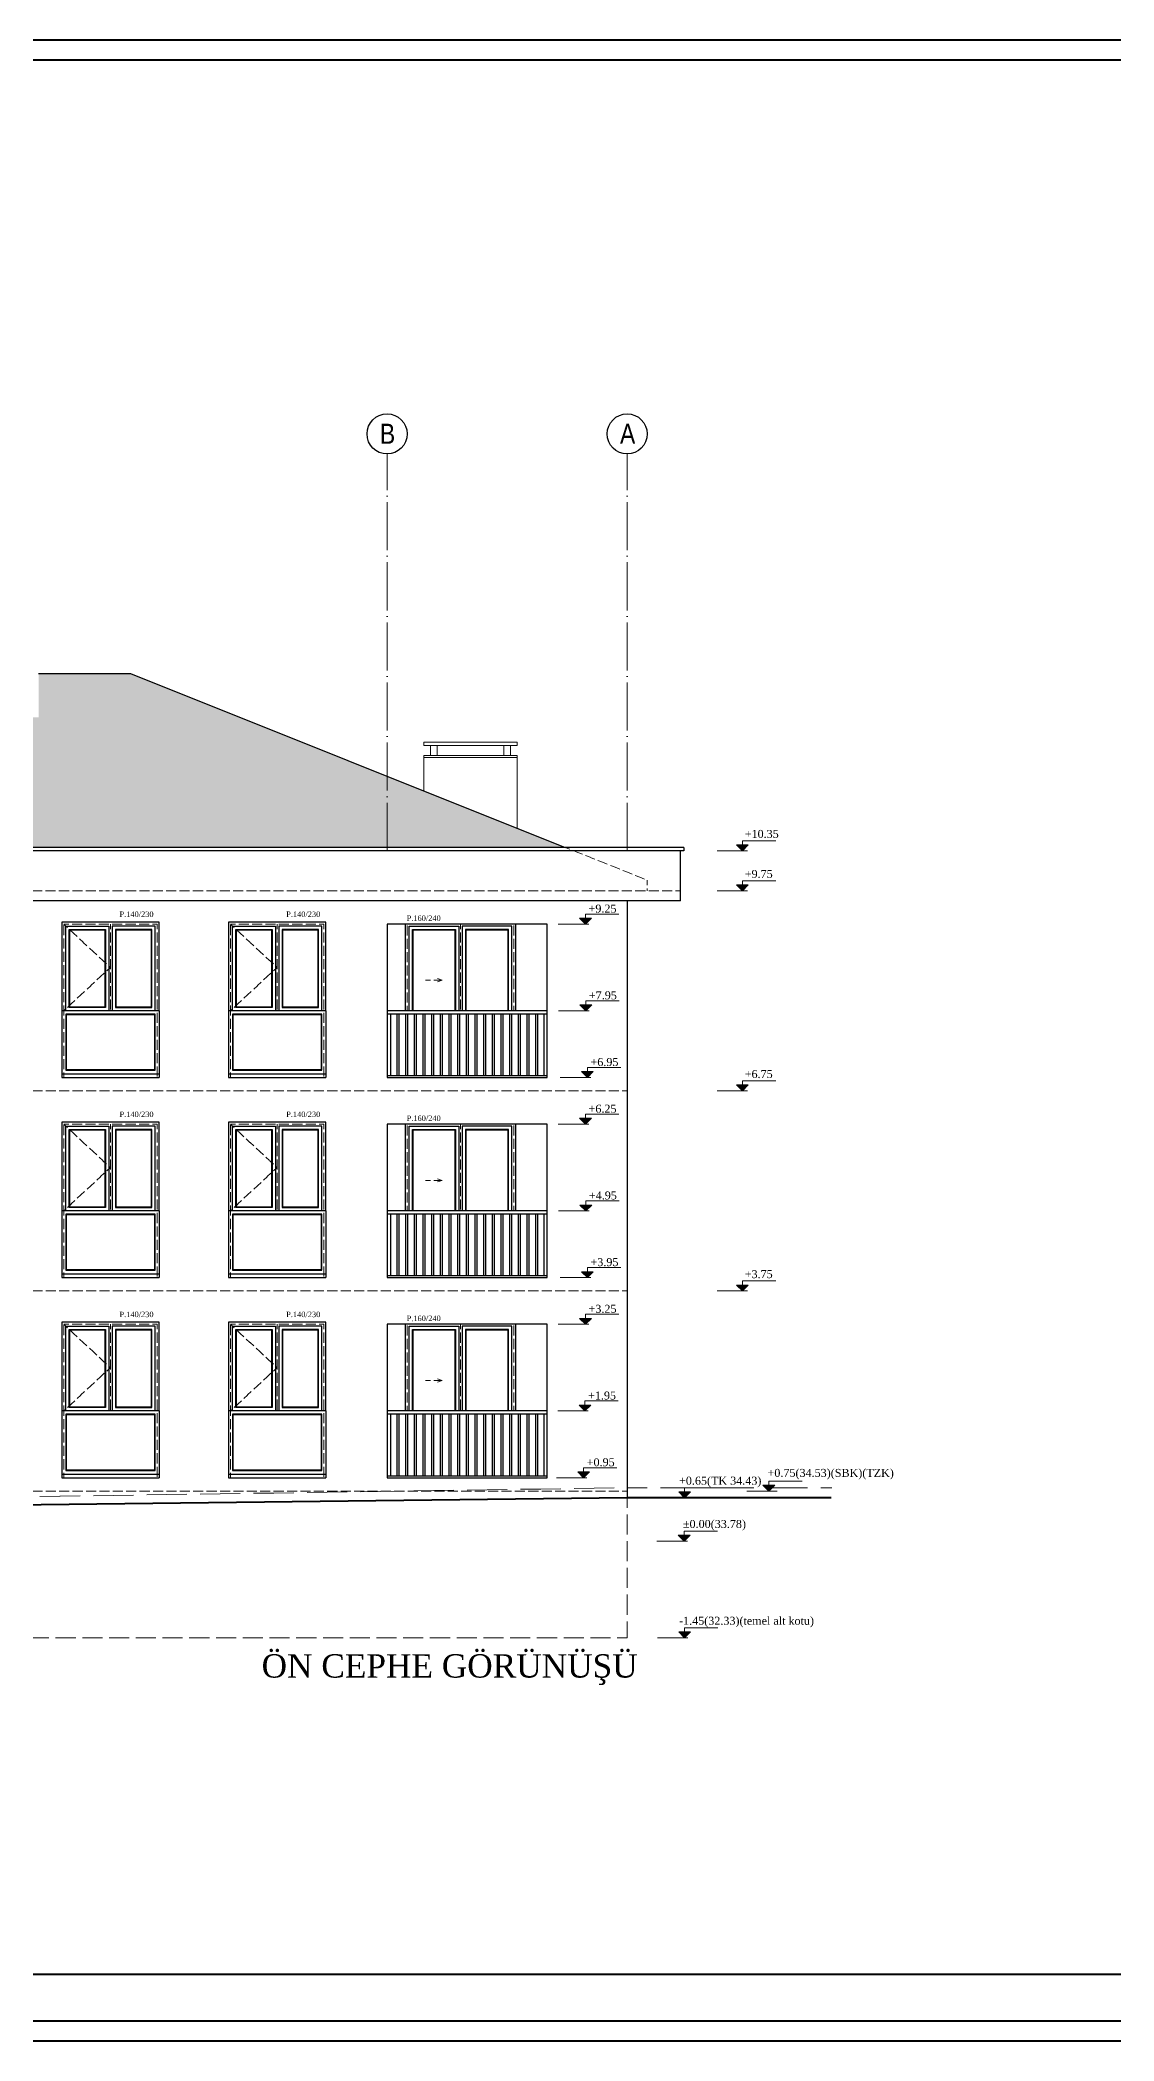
# Model space of a CAD drawing. Header units: millimetres. Extents: x 11587 to 81192, y -36083 to -25300.
# Drawn here: x 61870 to 63481, y -28300 to -25300 of the extents above; entities that cross this region are included whole.
import ezdxf

# ---------------------------------------------------------------- set-up
doc = ezdxf.new("R2010")
doc.units = ezdxf.units.MM
doc.linetypes.add('AKS', pattern=[30, 24, -3, 0, -3])
doc.linetypes.add('IZDUSUM1', pattern=[20, 7.5, -5, 7.5, 0])
for name, color, linetype, lineweight in [('rtm-aks balon', 20, 'Continuous', 25), ('rtm-aks balon yazı', 7, 'Continuous', 20), ('rtm-aks yeni', 7, 'AKS', 20), ('rtm-antet yazı-03', 233, 'Continuous', 30), ('rtm-antet-02', 140, 'Continuous', 40), ('rtm-cephe-03', 241, 'Continuous', 30), ('rtm-cephe-04', 33, 'Continuous', 25), ('rtm-izdusum-üst ince', 8, 'IZDUSUM1', 5), ('rtm-izdusum-üst kalın', 211, 'IZDUSUM1', 15), ('rtm-kesit katmanı-05', 153, 'Continuous', 20), ('rtm-mhl-yazı-malzeme', 253, 'Continuous', 13), ('rtm-sembol kot yazı', 7, 'Continuous', 20), ('rtm-symbol lvl', 242, 'Continuous', 20), ('rtm-tas_betonarme', 50, 'Continuous', 40)]:
    doc.layers.add(name, color=color, linetype=linetype, lineweight=lineweight)
doc.styles.add('A', font='times.ttf', dxfattribs={"height": 20})
doc.styles.add('AKSYAZI', font='ARIALN.TTF')
doc.styles.add('VAZ-OLCU', font='times.ttf', dxfattribs={"height": 60})

msp = doc.modelspace()

# ---------------------------------------------------------------- hatches: boundary and pattern name
at = {"layer": 'rtm-cephe-04'}
h = msp.add_hatch(dxfattribs=at)
h.set_pattern_fill('AR-RSHKE', color=256, scale=0.15, style=0)
h.set_pattern_definition([(0, (20976.216, -2965.256), (97.155, 45.72), [22.86, -19.05, 26.67, -11.43, 34.29, -15.24]), (0, (20999.076, -2963.35), (97.155, 45.72), [19.05, -72.39, 15.24, -22.86]), (0, (21044.796, -2968.113), (97.155, 45.72), [11.43, -118.11]), (90, (20976.216, -2965.256), (-32.385, 45.72), [43.815, -139.065]), (90, (20999.076, -2965.256), (-32.385, 45.72), [42.8625, -140.0175]), (90, (21018.126, -2965.256), (-32.385, 45.72), [40.005, -142.875]), (90, (21044.796, -2968.113), (-32.385, 45.72), [43.815, -139.065]), (90, (21056.226, -2968.113), (-32.385, 45.72), [43.815, -139.065]), (90, (21090.516, -2965.256), (-32.385, 45.72), [41.91, -140.97])])
h.paths.add_polyline_path([(62657.77, -26510.03), (62005.54, -26249.14), (61868.04, -26249.14), (61868.04, -26315.03), (61788.04, -26315.03), (61788.04, -26249.14), (61060.54, -26249.14), (61060.54, -26315.03), (60920.54, -26315.03), (60920.54, -26249.14), (60640.54, -26249.14), (60640.54, -26315.03), (60525.54, -26315.03), (60525.54, -26249.14), (59875.54, -26249.14), (59875.54, -26315.03), (59590.54, -26315.03), (59590.54, -26249.14), (58858.04, -26249.14), (58858.04, -26315.03), (58778.04, -26315.03), (58778.04, -26249.14), (58640.54, -26249.14), (57988.31, -26510.03)])
at = {"layer": 'rtm-symbol lvl'}
for points in [[(62914.47, -26506.19), (62923.31, -26515.03), (62932.15, -26506.19)], [(62914.47, -26506.19), (62923.31, -26515.03), (62932.15, -26506.19)], [(62914.47, -26566.19), (62923.31, -26575.03), (62932.15, -26566.19)], [(62914.47, -26566.19), (62923.31, -26575.03), (62932.15, -26566.19)], [(62679.18, -26616.19), (62688.02, -26625.03), (62696.86, -26616.19)], [(62679.18, -26616.19), (62688.02, -26625.03), (62696.86, -26616.19)], [(62679.7, -26746.19), (62688.54, -26755.03), (62697.38, -26746.19)], [(62679.7, -26746.19), (62688.54, -26755.03), (62697.38, -26746.19)], [(62682.08, -26846.19), (62690.92, -26855.03), (62699.76, -26846.19)], [(62682.08, -26846.19), (62690.92, -26855.03), (62699.76, -26846.19)], [(62914.47, -26866.19), (62923.31, -26875.03), (62932.15, -26866.19)], [(62914.47, -26866.19), (62923.31, -26875.03), (62932.15, -26866.19)], [(62679.18, -26916.19), (62688.02, -26925.03), (62696.86, -26916.19)], [(62679.18, -26916.19), (62688.02, -26925.03), (62696.86, -26916.19)], [(62679.7, -27046.19), (62688.54, -27055.03), (62697.38, -27046.19)], [(62679.7, -27046.19), (62688.54, -27055.03), (62697.38, -27046.19)], [(62682.08, -27146.19), (62690.92, -27155.03), (62699.76, -27146.19)], [(62682.08, -27146.19), (62690.92, -27155.03), (62699.76, -27146.19)], [(62914.47, -27166.19), (62923.31, -27175.03), (62932.15, -27166.19)], [(62914.47, -27166.19), (62923.31, -27175.03), (62932.15, -27166.19)], [(62679.18, -27216.19), (62688.02, -27225.03), (62696.86, -27216.19)], [(62679.18, -27216.19), (62688.02, -27225.03), (62696.86, -27216.19)], [(62678.43, -27346.19), (62687.27, -27355.03), (62696.11, -27346.19)], [(62678.43, -27346.19), (62687.27, -27355.03), (62696.11, -27346.19)], [(62676.47, -27446.19), (62685.31, -27455.03), (62694.15, -27446.19)], [(62676.47, -27446.19), (62685.31, -27455.03), (62694.15, -27446.19)], [(62827.93, -27476.19), (62836.77, -27485.03), (62845.61, -27476.19)], [(62827.93, -27476.19), (62836.77, -27485.03), (62845.61, -27476.19)], [(62954.11, -27466.19), (62962.95, -27475.03), (62971.79, -27466.19)], [(62954.11, -27466.19), (62962.95, -27475.03), (62971.79, -27466.19)], [(62827.25, -27541.19), (62836.09, -27550.03), (62844.93, -27541.19)], [(62827.25, -27541.19), (62836.09, -27550.03), (62844.93, -27541.19)], [(62827.93, -27686.19), (62836.77, -27695.03), (62845.61, -27686.19)], [(62827.93, -27686.19), (62836.77, -27695.03), (62845.61, -27686.19)]]:
    msp.add_hatch(color=256, dxfattribs=at).paths.add_polyline_path(points)

# ---------------------------------------------------------------- linework, layer by layer
at = {"layer": 'rtm-aks balon'}
for centre in [(62390.54, -25890.11), (62750.54, -25890.11)]:
    msp.add_circle(centre, 30, dxfattribs=at)
at = {"layer": 'rtm-aks yeni', "ltscale": 3}
for p, q in [((62390.54, -26515.03), (62390.54, -25920.11)), ((62750.54, -26515.03), (62750.54, -25920.11))]:
    msp.add_line(p, q, dxfattribs=at)
at = {"layer": 'rtm-antet-02'}
for points in [[(57226.59, -25299.55), (57226.59, -28299.55), (74226.59, -28299.55), (74226.59, -25299.55), (57226.59, -25299.55)], [(57256.59, -28199.55), (74196.59, -28199.55)]]:
    msp.add_lwpolyline(points, dxfattribs=at)
msp.add_lwpolyline([(57256.59, -25329.55), (57256.59, -28269.55), (74196.59, -28269.55), (74196.59, -25329.55)], close=True, dxfattribs=at)
at = {"layer": 'rtm-cephe-03'}
msp.add_line((62750.54, -26590.03), (62750.54, -27485.03), dxfattribs=at)
for points in [[(61868.04, -26249.14), (62005.54, -26249.14), (62657.77, -26510.03)], [(62835.54, -26510.03), (57810.54, -26510.03)], [(62835.54, -26515.03), (57810.54, -26515.03)], [(62830.54, -26590.03), (62830.54, -26515.03)], [(62835.54, -26510.03), (62835.54, -26515.03)], [(62830.54, -26590.03), (57815.54, -26590.03)]]:
    msp.add_lwpolyline(points, dxfattribs=at)
for points in [[(62630.54, -26625.03), (62390.54, -26625.03), (62390.54, -26855.03), (62630.54, -26855.03)], [(62630.54, -26925.03), (62390.54, -26925.03), (62390.54, -27155.03), (62630.54, -27155.03)], [(62630.54, -27225.03), (62390.54, -27225.03), (62390.54, -27455.03), (62630.54, -27455.03)]]:
    msp.add_lwpolyline(points, close=True, dxfattribs=at)
at = {"layer": 'rtm-cephe-04'}
for p, q in [((62048.54, -26850.03), (61902.54, -26850.03)), ((61902.54, -26850.03), (61902.54, -26855.03)), ((61902.54, -26855.03), (62048.54, -26855.03)), ((62048.54, -26850.03), (62048.54, -26855.03)), ((62298.54, -26850.03), (62152.54, -26850.03)), ((62152.54, -26850.03), (62152.54, -26855.03)), ((62152.54, -26855.03), (62298.54, -26855.03)), ((62298.54, -26850.03), (62298.54, -26855.03)), ((62048.54, -27150.03), (61902.54, -27150.03)), ((61902.54, -27150.03), (61902.54, -27155.03)), ((61902.54, -27155.03), (62048.54, -27155.03)), ((62048.54, -27150.03), (62048.54, -27155.03)), ((62298.54, -27150.03), (62152.54, -27150.03)), ((62152.54, -27150.03), (62152.54, -27155.03)), ((62152.54, -27155.03), (62298.54, -27155.03)), ((62298.54, -27150.03), (62298.54, -27155.03)), ((62048.54, -27450.03), (61902.54, -27450.03)), ((61902.54, -27450.03), (61902.54, -27455.03)), ((61902.54, -27455.03), (62048.54, -27455.03)), ((62048.54, -27450.03), (62048.54, -27455.03)), ((62298.54, -27450.03), (62152.54, -27450.03)), ((62152.54, -27450.03), (62152.54, -27455.03)), ((62152.54, -27455.03), (62298.54, -27455.03)), ((62298.54, -27450.03), (62298.54, -27455.03))]:
    msp.add_line(p, q, dxfattribs=at)
for points in [[(62048.54, -26755.03), (62048.54, -26622.03), (61902.54, -26622.03), (61902.54, -26755.03)], [(61908.54, -26755.03), (61908.54, -26628.03), (61973.04, -26628.03), (61973.04, -26755.03)], [(62042.54, -26755.03), (62042.54, -26628.03), (61978.04, -26628.03), (61978.04, -26755.03)], [(62298.54, -26755.03), (62298.54, -26622.03), (62152.54, -26622.03), (62152.54, -26755.03)], [(62158.54, -26755.03), (62158.54, -26628.03), (62223.04, -26628.03), (62223.04, -26755.03)], [(62292.54, -26755.03), (62292.54, -26628.03), (62228.04, -26628.03), (62228.04, -26755.03)], [(62417.54, -26625.03), (62417.54, -26755.03)], [(62423.54, -26755.03), (62423.54, -26628.03), (62498.04, -26628.03), (62498.04, -26755.03)], [(62428.54, -26755.03), (62428.54, -26633.03), (62493.04, -26633.03), (62493.04, -26755.03)], [(62577.54, -26755.03), (62577.54, -26628.03), (62503.04, -26628.03), (62503.04, -26755.03)], [(62572.54, -26755.03), (62572.54, -26633.03), (62508.04, -26633.03), (62508.04, -26755.03)], [(62583.54, -26755.03), (62583.54, -26625.03)], [(61902.54, -26755.03), (61902.54, -26850.03)], [(62048.54, -26755.03), (61902.54, -26755.03)], [(62048.54, -26755.03), (62048.54, -26850.03)], [(62152.54, -26755.03), (62152.54, -26850.03)], [(62298.54, -26755.03), (62152.54, -26755.03)], [(62298.54, -26755.03), (62298.54, -26850.03)], [(62630.54, -26755.03), (62390.54, -26755.03)], [(62630.54, -26760.03), (62390.54, -26760.03)], [(62395.54, -26760.03), (62395.54, -26852.03)], [(62405.04, -26760.03), (62405.04, -26852.03)], [(62408.04, -26760.03), (62408.04, -26852.03)], [(62418.04, -26760.03), (62418.04, -26852.03)], [(62421.04, -26760.03), (62421.04, -26852.03)], [(62431.04, -26760.03), (62431.04, -26852.03)], [(62434.04, -26760.03), (62434.04, -26852.03)], [(62444.04, -26760.03), (62444.04, -26852.03)], [(62447.04, -26760.03), (62447.04, -26852.03)], [(62457.04, -26760.03), (62457.04, -26852.03)], [(62460.04, -26760.03), (62460.04, -26852.03)], [(62470.04, -26760.03), (62470.04, -26852.03)], [(62473.04, -26760.03), (62473.04, -26852.03)], [(62483.04, -26760.03), (62483.04, -26852.03)], [(62486.04, -26760.03), (62486.04, -26852.03)], [(62496.04, -26760.03), (62496.04, -26852.03)], [(62499.04, -26760.03), (62499.04, -26852.03)], [(62509.04, -26760.03), (62509.04, -26852.03)], [(62512.04, -26760.03), (62512.04, -26852.03)], [(62522.04, -26760.03), (62522.04, -26852.03)], [(62525.04, -26760.03), (62525.04, -26852.03)], [(62535.04, -26760.03), (62535.04, -26852.03)], [(62538.04, -26760.03), (62538.04, -26852.03)], [(62548.04, -26760.03), (62548.04, -26852.03)], [(62551.04, -26760.03), (62551.04, -26852.03)], [(62561.04, -26760.03), (62561.04, -26852.03)], [(62564.04, -26760.03), (62564.04, -26852.03)], [(62574.04, -26760.03), (62574.04, -26852.03)], [(62577.04, -26760.03), (62577.04, -26852.03)], [(62587.04, -26760.03), (62587.04, -26852.03)], [(62590.04, -26760.03), (62590.04, -26852.03)], [(62600.04, -26760.03), (62600.04, -26852.03)], [(62603.04, -26760.03), (62603.04, -26852.03)], [(62613.04, -26760.03), (62613.04, -26852.03)], [(62616.04, -26760.03), (62616.04, -26852.03)], [(62625.54, -26760.03), (62625.54, -26852.03)], [(62390.54, -26852.03), (62630.54, -26852.03)], [(62048.54, -27055.03), (62048.54, -26922.03), (61902.54, -26922.03), (61902.54, -27055.03)], [(61908.54, -27055.03), (61908.54, -26928.03), (61973.04, -26928.03), (61973.04, -27055.03)], [(62042.54, -27055.03), (62042.54, -26928.03), (61978.04, -26928.03), (61978.04, -27055.03)], [(62298.54, -27055.03), (62298.54, -26922.03), (62152.54, -26922.03), (62152.54, -27055.03)], [(62158.54, -27055.03), (62158.54, -26928.03), (62223.04, -26928.03), (62223.04, -27055.03)], [(62292.54, -27055.03), (62292.54, -26928.03), (62228.04, -26928.03), (62228.04, -27055.03)], [(62417.54, -26925.03), (62417.54, -27055.03)], [(62423.54, -27055.03), (62423.54, -26928.03), (62498.04, -26928.03), (62498.04, -27055.03)], [(62428.54, -27055.03), (62428.54, -26933.03), (62493.04, -26933.03), (62493.04, -27055.03)], [(62577.54, -27055.03), (62577.54, -26928.03), (62503.04, -26928.03), (62503.04, -27055.03)], [(62572.54, -27055.03), (62572.54, -26933.03), (62508.04, -26933.03), (62508.04, -27055.03)], [(62583.54, -27055.03), (62583.54, -26925.03)], [(61902.54, -27055.03), (61902.54, -27150.03)], [(62048.54, -27055.03), (61902.54, -27055.03)], [(62048.54, -27055.03), (62048.54, -27150.03)], [(62152.54, -27055.03), (62152.54, -27150.03)], [(62298.54, -27055.03), (62152.54, -27055.03)], [(62298.54, -27055.03), (62298.54, -27150.03)], [(62630.54, -27055.03), (62390.54, -27055.03)], [(62630.54, -27060.03), (62390.54, -27060.03)], [(62395.54, -27060.03), (62395.54, -27152.03)], [(62405.04, -27060.03), (62405.04, -27152.03)], [(62408.04, -27060.03), (62408.04, -27152.03)], [(62418.04, -27060.03), (62418.04, -27152.03)], [(62421.04, -27060.03), (62421.04, -27152.03)], [(62431.04, -27060.03), (62431.04, -27152.03)], [(62434.04, -27060.03), (62434.04, -27152.03)], [(62444.04, -27060.03), (62444.04, -27152.03)], [(62447.04, -27060.03), (62447.04, -27152.03)], [(62457.04, -27060.03), (62457.04, -27152.03)], [(62460.04, -27060.03), (62460.04, -27152.03)], [(62470.04, -27060.03), (62470.04, -27152.03)], [(62473.04, -27060.03), (62473.04, -27152.03)], [(62483.04, -27060.03), (62483.04, -27152.03)], [(62486.04, -27060.03), (62486.04, -27152.03)], [(62496.04, -27060.03), (62496.04, -27152.03)], [(62499.04, -27060.03), (62499.04, -27152.03)], [(62509.04, -27060.03), (62509.04, -27152.03)], [(62512.04, -27060.03), (62512.04, -27152.03)], [(62522.04, -27060.03), (62522.04, -27152.03)], [(62525.04, -27060.03), (62525.04, -27152.03)], [(62535.04, -27060.03), (62535.04, -27152.03)], [(62538.04, -27060.03), (62538.04, -27152.03)], [(62548.04, -27060.03), (62548.04, -27152.03)], [(62551.04, -27060.03), (62551.04, -27152.03)], [(62561.04, -27060.03), (62561.04, -27152.03)], [(62564.04, -27060.03), (62564.04, -27152.03)], [(62574.04, -27060.03), (62574.04, -27152.03)], [(62577.04, -27060.03), (62577.04, -27152.03)], [(62587.04, -27060.03), (62587.04, -27152.03)], [(62590.04, -27060.03), (62590.04, -27152.03)], [(62600.04, -27060.03), (62600.04, -27152.03)], [(62603.04, -27060.03), (62603.04, -27152.03)], [(62613.04, -27060.03), (62613.04, -27152.03)], [(62616.04, -27060.03), (62616.04, -27152.03)], [(62625.54, -27060.03), (62625.54, -27152.03)], [(62390.54, -27152.03), (62630.54, -27152.03)], [(62048.54, -27355.03), (62048.54, -27222.03), (61902.54, -27222.03), (61902.54, -27355.03)], [(61908.54, -27355.03), (61908.54, -27228.03), (61973.04, -27228.03), (61973.04, -27355.03)], [(62042.54, -27355.03), (62042.54, -27228.03), (61978.04, -27228.03), (61978.04, -27355.03)], [(62298.54, -27355.03), (62298.54, -27222.03), (62152.54, -27222.03), (62152.54, -27355.03)], [(62158.54, -27355.03), (62158.54, -27228.03), (62223.04, -27228.03), (62223.04, -27355.03)], [(62292.54, -27355.03), (62292.54, -27228.03), (62228.04, -27228.03), (62228.04, -27355.03)], [(62417.54, -27225.03), (62417.54, -27355.03)], [(62423.54, -27355.03), (62423.54, -27228.03), (62498.04, -27228.03), (62498.04, -27355.03)], [(62428.54, -27355.03), (62428.54, -27233.03), (62493.04, -27233.03), (62493.04, -27355.03)], [(62577.54, -27355.03), (62577.54, -27228.03), (62503.04, -27228.03), (62503.04, -27355.03)], [(62572.54, -27355.03), (62572.54, -27233.03), (62508.04, -27233.03), (62508.04, -27355.03)], [(62583.54, -27355.03), (62583.54, -27225.03)], [(61902.54, -27355.03), (61902.54, -27450.03)], [(62048.54, -27355.03), (61902.54, -27355.03)], [(62048.54, -27355.03), (62048.54, -27450.03)], [(62152.54, -27355.03), (62152.54, -27450.03)], [(62298.54, -27355.03), (62152.54, -27355.03)], [(62298.54, -27355.03), (62298.54, -27450.03)], [(62630.54, -27355.03), (62390.54, -27355.03)], [(62630.54, -27360.03), (62390.54, -27360.03)], [(62395.54, -27360.03), (62395.54, -27452.03)], [(62405.04, -27360.03), (62405.04, -27452.03)], [(62408.04, -27360.03), (62408.04, -27452.03)], [(62418.04, -27360.03), (62418.04, -27452.03)], [(62421.04, -27360.03), (62421.04, -27452.03)], [(62431.04, -27360.03), (62431.04, -27452.03)], [(62434.04, -27360.03), (62434.04, -27452.03)], [(62444.04, -27360.03), (62444.04, -27452.03)], [(62447.04, -27360.03), (62447.04, -27452.03)], [(62457.04, -27360.03), (62457.04, -27452.03)], [(62460.04, -27360.03), (62460.04, -27452.03)], [(62470.04, -27360.03), (62470.04, -27452.03)], [(62473.04, -27360.03), (62473.04, -27452.03)], [(62483.04, -27360.03), (62483.04, -27452.03)], [(62486.04, -27360.03), (62486.04, -27452.03)], [(62496.04, -27360.03), (62496.04, -27452.03)], [(62499.04, -27360.03), (62499.04, -27452.03)], [(62509.04, -27360.03), (62509.04, -27452.03)], [(62512.04, -27360.03), (62512.04, -27452.03)], [(62522.04, -27360.03), (62522.04, -27452.03)], [(62525.04, -27360.03), (62525.04, -27452.03)], [(62535.04, -27360.03), (62535.04, -27452.03)], [(62538.04, -27360.03), (62538.04, -27452.03)], [(62548.04, -27360.03), (62548.04, -27452.03)], [(62551.04, -27360.03), (62551.04, -27452.03)], [(62561.04, -27360.03), (62561.04, -27452.03)], [(62564.04, -27360.03), (62564.04, -27452.03)], [(62574.04, -27360.03), (62574.04, -27452.03)], [(62577.04, -27360.03), (62577.04, -27452.03)], [(62587.04, -27360.03), (62587.04, -27452.03)], [(62590.04, -27360.03), (62590.04, -27452.03)], [(62600.04, -27360.03), (62600.04, -27452.03)], [(62603.04, -27360.03), (62603.04, -27452.03)], [(62613.04, -27360.03), (62613.04, -27452.03)], [(62616.04, -27360.03), (62616.04, -27452.03)], [(62625.54, -27360.03), (62625.54, -27452.03)], [(62390.54, -27452.03), (62630.54, -27452.03)]]:
    msp.add_lwpolyline(points, dxfattribs=at)
for points in [[(61968.04, -26633.03), (61968.04, -26750.03), (61913.54, -26750.03), (61913.54, -26633.03)], [(61983.04, -26633.03), (61983.04, -26750.03), (62037.54, -26750.03), (62037.54, -26633.03)], [(62218.04, -26633.03), (62218.04, -26750.03), (62163.54, -26750.03), (62163.54, -26633.03)], [(62233.04, -26633.03), (62233.04, -26750.03), (62287.54, -26750.03), (62287.54, -26633.03)], [(61908.54, -26844.03), (62042.54, -26844.03), (62042.54, -26760.03), (61908.54, -26760.03)], [(62158.54, -26844.03), (62292.54, -26844.03), (62292.54, -26760.03), (62158.54, -26760.03)], [(61968.04, -26933.03), (61968.04, -27050.03), (61913.54, -27050.03), (61913.54, -26933.03)], [(61983.04, -26933.03), (61983.04, -27050.03), (62037.54, -27050.03), (62037.54, -26933.03)], [(62218.04, -26933.03), (62218.04, -27050.03), (62163.54, -27050.03), (62163.54, -26933.03)], [(62233.04, -26933.03), (62233.04, -27050.03), (62287.54, -27050.03), (62287.54, -26933.03)], [(61908.54, -27144.03), (62042.54, -27144.03), (62042.54, -27060.03), (61908.54, -27060.03)], [(62158.54, -27144.03), (62292.54, -27144.03), (62292.54, -27060.03), (62158.54, -27060.03)], [(61968.04, -27233.03), (61968.04, -27350.03), (61913.54, -27350.03), (61913.54, -27233.03)], [(61983.04, -27233.03), (61983.04, -27350.03), (62037.54, -27350.03), (62037.54, -27233.03)], [(62218.04, -27233.03), (62218.04, -27350.03), (62163.54, -27350.03), (62163.54, -27233.03)], [(62233.04, -27233.03), (62233.04, -27350.03), (62287.54, -27350.03), (62287.54, -27233.03)], [(61908.54, -27444.03), (62042.54, -27444.03), (62042.54, -27360.03), (61908.54, -27360.03)], [(62158.54, -27444.03), (62292.54, -27444.03), (62292.54, -27360.03), (62158.54, -27360.03)]]:
    msp.add_lwpolyline(points, close=True, dxfattribs=at)
at = {"layer": 'rtm-izdusum-üst ince'}
for p, q in [((61905.54, -26855.03), (61905.54, -26625.03)), ((61905.54, -26625.03), (62045.54, -26625.03)), ((62045.54, -26625.03), (62045.54, -26855.03)), ((62155.54, -26855.03), (62155.54, -26625.03)), ((62155.54, -26625.03), (62295.54, -26625.03)), ((62295.54, -26625.03), (62295.54, -26855.03)), ((62420.54, -26755.03), (62420.54, -26625.03)), ((62580.54, -26755.03), (62580.54, -26625.03)), ((61905.54, -27155.03), (61905.54, -26925.03)), ((61905.54, -26925.03), (62045.54, -26925.03)), ((62045.54, -26925.03), (62045.54, -27155.03)), ((62155.54, -27155.03), (62155.54, -26925.03)), ((62155.54, -26925.03), (62295.54, -26925.03)), ((62295.54, -26925.03), (62295.54, -27155.03)), ((62420.54, -27055.03), (62420.54, -26925.03)), ((62580.54, -27055.03), (62580.54, -26925.03)), ((61905.54, -27455.03), (61905.54, -27225.03)), ((61905.54, -27225.03), (62045.54, -27225.03)), ((62045.54, -27225.03), (62045.54, -27455.03)), ((62155.54, -27455.03), (62155.54, -27225.03)), ((62155.54, -27225.03), (62295.54, -27225.03)), ((62295.54, -27225.03), (62295.54, -27455.03)), ((62420.54, -27355.03), (62420.54, -27225.03)), ((62580.54, -27355.03), (62580.54, -27225.03))]:
    msp.add_line(p, q, dxfattribs=at)
for points in [[(62657.77, -26510.03), (62780.54, -26559.14), (62780.54, -26575.03)], [(62830.54, -26575.03), (57815.54, -26575.03)], [(61905.54, -26625.03), (61975.54, -26690.03), (61905.54, -26755.03)], [(61975.54, -26625.03), (61975.54, -26755.03)], [(62155.54, -26625.03), (62225.54, -26690.03), (62155.54, -26755.03)], [(62225.54, -26625.03), (62225.54, -26755.03)], [(62500.54, -26625.03), (62500.54, -26755.03)], [(62447.93, -26709.21), (62473.26, -26709.21)], [(62473.26, -26709.21), (62462.84, -26705.6)], [(62473.26, -26709.21), (62462.84, -26712.81)], [(62750.54, -26875.03), (57895.54, -26875.03)], [(61905.54, -26925.03), (61975.54, -26990.03), (61905.54, -27055.03)], [(61975.54, -26925.03), (61975.54, -27055.03)], [(62155.54, -26925.03), (62225.54, -26990.03), (62155.54, -27055.03)], [(62225.54, -26925.03), (62225.54, -27055.03)], [(62500.54, -26925.03), (62500.54, -27055.03)], [(62447.93, -27009.21), (62473.26, -27009.21)], [(62473.26, -27009.21), (62462.84, -27005.6)], [(62473.26, -27009.21), (62462.84, -27012.81)], [(62750.54, -27175.03), (57895.54, -27175.03)], [(61905.54, -27225.03), (61975.54, -27290.03), (61905.54, -27355.03)], [(61975.54, -27225.03), (61975.54, -27355.03)], [(62155.54, -27225.03), (62225.54, -27290.03), (62155.54, -27355.03)], [(62225.54, -27225.03), (62225.54, -27355.03)], [(62500.54, -27225.03), (62500.54, -27355.03)], [(62447.93, -27309.21), (62473.26, -27309.21)], [(62473.26, -27309.21), (62462.84, -27305.6)], [(62473.26, -27309.21), (62462.84, -27312.81)], [(62750.54, -27475.03), (57895.54, -27475.03)]]:
    msp.add_lwpolyline(points, dxfattribs=at)
at = {"layer": 'rtm-izdusum-üst ince', "ltscale": 2}
msp.add_lwpolyline([(62750.54, -27485.03), (62750.54, -27695.03), (57895.54, -27695.03), (57895.54, -27543.03)], dxfattribs=at)
at = {"layer": 'rtm-izdusum-üst kalın', "ltscale": 4}
msp.add_lwpolyline([(57570.67, -27543.03), (57895.54, -27543.03), (62750.54, -27470.03), (63057.52, -27470.03)], dxfattribs=at)
at = {"layer": 'rtm-kesit katmanı-05'}
for points in [[(62445.54, -26352.03), (62585.54, -26352.03)], [(62445.54, -26357.03), (62445.54, -26352.03)], [(62445.54, -26357.03), (62585.54, -26357.03)], [(62455.54, -26372.03), (62455.54, -26357.03)], [(62465.54, -26372.03), (62465.54, -26357.03)], [(62565.54, -26372.03), (62565.54, -26357.03)], [(62575.54, -26372.03), (62575.54, -26357.03)], [(62585.54, -26357.03), (62585.54, -26352.03)], [(62445.54, -26372.03), (62445.54, -26425.14)], [(62585.54, -26372.03), (62445.54, -26372.03)], [(62585.54, -26375.03), (62445.54, -26375.03)], [(62585.54, -26372.03), (62585.54, -26481.14)], [(62429.54, -26755.03), (62429.54, -26634.03), (62492.04, -26634.03), (62492.04, -26755.03)], [(62571.54, -26755.03), (62571.54, -26634.03), (62509.04, -26634.03), (62509.04, -26755.03)], [(62429.54, -27055.03), (62429.54, -26934.03), (62492.04, -26934.03), (62492.04, -27055.03)], [(62571.54, -27055.03), (62571.54, -26934.03), (62509.04, -26934.03), (62509.04, -27055.03)], [(62429.54, -27355.03), (62429.54, -27234.03), (62492.04, -27234.03), (62492.04, -27355.03)], [(62571.54, -27355.03), (62571.54, -27234.03), (62509.04, -27234.03), (62509.04, -27355.03)]]:
    msp.add_lwpolyline(points, dxfattribs=at)
for points in [[(61967.04, -26634.03), (61967.04, -26749.03), (61914.54, -26749.03), (61914.54, -26634.03)], [(61984.04, -26634.03), (61984.04, -26749.03), (62036.54, -26749.03), (62036.54, -26634.03)], [(62217.04, -26634.03), (62217.04, -26749.03), (62164.54, -26749.03), (62164.54, -26634.03)], [(62234.04, -26634.03), (62234.04, -26749.03), (62286.54, -26749.03), (62286.54, -26634.03)], [(61909.54, -26843.03), (62041.54, -26843.03), (62041.54, -26761.03), (61909.54, -26761.03)], [(62159.54, -26843.03), (62291.54, -26843.03), (62291.54, -26761.03), (62159.54, -26761.03)], [(61967.04, -26934.03), (61967.04, -27049.03), (61914.54, -27049.03), (61914.54, -26934.03)], [(61984.04, -26934.03), (61984.04, -27049.03), (62036.54, -27049.03), (62036.54, -26934.03)], [(62217.04, -26934.03), (62217.04, -27049.03), (62164.54, -27049.03), (62164.54, -26934.03)], [(62234.04, -26934.03), (62234.04, -27049.03), (62286.54, -27049.03), (62286.54, -26934.03)], [(61909.54, -27143.03), (62041.54, -27143.03), (62041.54, -27061.03), (61909.54, -27061.03)], [(62159.54, -27143.03), (62291.54, -27143.03), (62291.54, -27061.03), (62159.54, -27061.03)], [(61967.04, -27234.03), (61967.04, -27349.03), (61914.54, -27349.03), (61914.54, -27234.03)], [(61984.04, -27234.03), (61984.04, -27349.03), (62036.54, -27349.03), (62036.54, -27234.03)], [(62217.04, -27234.03), (62217.04, -27349.03), (62164.54, -27349.03), (62164.54, -27234.03)], [(62234.04, -27234.03), (62234.04, -27349.03), (62286.54, -27349.03), (62286.54, -27234.03)], [(61909.54, -27443.03), (62041.54, -27443.03), (62041.54, -27361.03), (61909.54, -27361.03)], [(62159.54, -27443.03), (62291.54, -27443.03), (62291.54, -27361.03), (62159.54, -27361.03)]]:
    msp.add_lwpolyline(points, close=True, dxfattribs=at)
at = {"layer": 'rtm-symbol lvl'}
for p, q in [((62885.39, -26515.03), (62931.18, -26515.03)), ((62885.39, -26575.03), (62931.18, -26575.03)), ((62647.18, -26625.03), (62692.98, -26625.03)), ((62647.7, -26755.03), (62693.5, -26755.03)), ((62650.08, -26855.03), (62695.88, -26855.03)), ((62885.39, -26875.03), (62931.18, -26875.03)), ((62647.18, -26925.03), (62692.98, -26925.03)), ((62647.7, -27055.03), (62693.5, -27055.03)), ((62650.08, -27155.03), (62695.88, -27155.03)), ((62885.39, -27175.03), (62931.18, -27175.03)), ((62647.18, -27225.03), (62692.98, -27225.03)), ((62646.43, -27355.03), (62692.23, -27355.03)), ((62644.47, -27455.03), (62690.26, -27455.03)), ((62929.78, -27475.03), (62975.58, -27475.03)), ((62795.93, -27485.03), (62841.72, -27485.03)), ((62795.25, -27550.03), (62841.05, -27550.03)), ((62795.93, -27695.03), (62841.72, -27695.03))]:
    msp.add_line(p, q, dxfattribs=at)
for points in [[(62914.47, -26506.19), (62923.31, -26515.03), (62932.15, -26506.19)], [(62914.47, -26506.19), (62923.31, -26515.03), (62932.15, -26506.19)], [(62914.47, -26566.19), (62923.31, -26575.03), (62932.15, -26566.19)], [(62914.47, -26566.19), (62923.31, -26575.03), (62932.15, -26566.19)], [(62679.18, -26616.19), (62688.02, -26625.03), (62696.86, -26616.19)], [(62679.18, -26616.19), (62688.02, -26625.03), (62696.86, -26616.19)], [(62679.7, -26746.19), (62688.54, -26755.03), (62697.38, -26746.19)], [(62679.7, -26746.19), (62688.54, -26755.03), (62697.38, -26746.19)], [(62682.08, -26846.19), (62690.92, -26855.03), (62699.76, -26846.19)], [(62682.08, -26846.19), (62690.92, -26855.03), (62699.76, -26846.19)], [(62914.47, -26866.19), (62923.31, -26875.03), (62932.15, -26866.19)], [(62914.47, -26866.19), (62923.31, -26875.03), (62932.15, -26866.19)], [(62679.18, -26916.19), (62688.02, -26925.03), (62696.86, -26916.19)], [(62679.18, -26916.19), (62688.02, -26925.03), (62696.86, -26916.19)], [(62679.7, -27046.19), (62688.54, -27055.03), (62697.38, -27046.19)], [(62679.7, -27046.19), (62688.54, -27055.03), (62697.38, -27046.19)], [(62682.08, -27146.19), (62690.92, -27155.03), (62699.76, -27146.19)], [(62682.08, -27146.19), (62690.92, -27155.03), (62699.76, -27146.19)], [(62914.47, -27166.19), (62923.31, -27175.03), (62932.15, -27166.19)], [(62914.47, -27166.19), (62923.31, -27175.03), (62932.15, -27166.19)], [(62679.18, -27216.19), (62688.02, -27225.03), (62696.86, -27216.19)], [(62679.18, -27216.19), (62688.02, -27225.03), (62696.86, -27216.19)], [(62678.43, -27346.19), (62687.27, -27355.03), (62696.11, -27346.19)], [(62678.43, -27346.19), (62687.27, -27355.03), (62696.11, -27346.19)], [(62676.47, -27446.19), (62685.31, -27455.03), (62694.15, -27446.19)], [(62676.47, -27446.19), (62685.31, -27455.03), (62694.15, -27446.19)], [(62827.93, -27476.19), (62836.77, -27485.03), (62845.61, -27476.19)], [(62827.93, -27476.19), (62836.77, -27485.03), (62845.61, -27476.19)], [(62954.11, -27466.19), (62962.95, -27475.03), (62971.79, -27466.19)], [(62954.11, -27466.19), (62962.95, -27475.03), (62971.79, -27466.19)], [(62827.25, -27541.19), (62836.09, -27550.03), (62844.93, -27541.19)], [(62827.25, -27541.19), (62836.09, -27550.03), (62844.93, -27541.19)], [(62827.93, -27686.19), (62836.77, -27695.03), (62845.61, -27686.19)], [(62827.93, -27686.19), (62836.77, -27695.03), (62845.61, -27686.19)]]:
    msp.add_lwpolyline(points, close=True, dxfattribs=at)
for points in [[(62973.31, -26500.03), (62923.31, -26500.03), (62923.31, -26515.03)], [(62973.31, -26560.03), (62923.31, -26560.03), (62923.31, -26575.03)], [(62738.02, -26610.03), (62688.02, -26610.03), (62688.02, -26625.03)], [(62738.54, -26740.03), (62688.54, -26740.03), (62688.54, -26755.03)], [(62740.92, -26840.03), (62690.92, -26840.03), (62690.92, -26855.03)], [(62973.31, -26860.03), (62923.31, -26860.03), (62923.31, -26875.03)], [(62738.02, -26910.03), (62688.02, -26910.03), (62688.02, -26925.03)], [(62738.54, -27040.03), (62688.54, -27040.03), (62688.54, -27055.03)], [(62740.92, -27140.03), (62690.92, -27140.03), (62690.92, -27155.03)], [(62973.31, -27160.03), (62923.31, -27160.03), (62923.31, -27175.03)], [(62738.02, -27210.03), (62688.02, -27210.03), (62688.02, -27225.03)], [(62737.27, -27340.03), (62687.27, -27340.03), (62687.27, -27355.03)], [(62735.31, -27440.03), (62685.31, -27440.03), (62685.31, -27455.03)], [(62886.77, -27470.03), (62836.77, -27470.03), (62836.77, -27485.03)], [(63012.95, -27460.03), (62962.95, -27460.03), (62962.95, -27475.03)], [(62886.09, -27535.03), (62836.09, -27535.03), (62836.09, -27550.03)], [(62886.77, -27680.03), (62836.77, -27680.03), (62836.77, -27695.03)]]:
    msp.add_lwpolyline(points, dxfattribs=at)
at = {"layer": 'rtm-tas_betonarme'}
msp.add_lwpolyline([(63056.4, -27485.03), (62750.54, -27485.03), (57895.54, -27543.03)], dxfattribs=at)

# ---------------------------------------------------------------- texts
at = {"layer": 'rtm-aks balon yazı', "char_height": 30, "width": 27.7214, "attachment_point": 7, "style": 'AKSYAZI'}
for s, insert in [('B', (62379.79, -25904.88)), ('A', (62739.79, -25904.88))]:
    msp.add_mtext(s, dxfattribs=dict(at, insert=insert))
at = {"layer": 'rtm-antet yazı-03', "linetype": 'ByBlock', "insert": (62202.37, -27719.71), "char_height": 35, "width": 2995.4423, "attachment_point": 1, "style": 'A'}
msp.add_mtext('ÖN CEPHE GÖRÜNÜŞÜ', dxfattribs=at)
at = {"layer": 'rtm-mhl-yazı-malzeme', "style": 'VAZ-OLCU'}
for s, rotation, p in [('P.140/230', 359.9602, (61989.27, -26614.27)), ('P.140/230', 359.9602, (62239.27, -26614.27)), ('P.160/240', 0.0398, (62419.87, -26620.24)), ('P.140/230', 359.9602, (61989.27, -26914.27)), ('P.140/230', 359.9602, (62239.27, -26914.27)), ('P.160/240', 0.0398, (62419.87, -26920.24)), ('P.140/230', 359.9602, (61989.27, -27214.27)), ('P.140/230', 359.9602, (62239.27, -27214.27)), ('P.160/240', 0.0398, (62419.87, -27220.24))]:
    msp.add_text(s, height=8.192, rotation=rotation, dxfattribs=at).set_placement(p)
at = {"layer": 'rtm-sembol kot yazı', "style": 'VAZ-OLCU'}
for s, p in [('+10.35', (62926.87, -26495.83, -106)), ('+9.75', (62926.87, -26555.83, -106)), ('+9.25', (62692.63, -26607.83, -106)), ('+7.95', (62693.14, -26737.83, -106)), ('+6.95', (62695.53, -26837.83, -106)), ('+6.75', (62926.87, -26855.83, -106)), ('+6.25', (62692.63, -26907.83, -106)), ('+4.95', (62693.14, -27037.83, -106)), ('+3.95', (62695.53, -27137.83, -106)), ('+3.75', (62926.87, -27155.83, -106)), ('+3.25', (62692.63, -27207.83, -106)), ('+1.95', (62691.88, -27337.83, -106)), ('+0.95', (62689.91, -27437.83, -106)), ('+0.75(34.53)(SBK)(TZK)', (62961.04, -27453.84, -106)), ('+0.65(TK 34.43)', (62828.38, -27465.5, -106)), ('%%P0.00(33.78)', (62834.18, -27530.4, -106)), ('-1.45(32.33)(temel alt kotu)', (62828.38, -27675.5, -106))]:
    msp.add_text(s, height=12, dxfattribs=at).set_placement(p)

doc.saveas('drawing.dxf')
